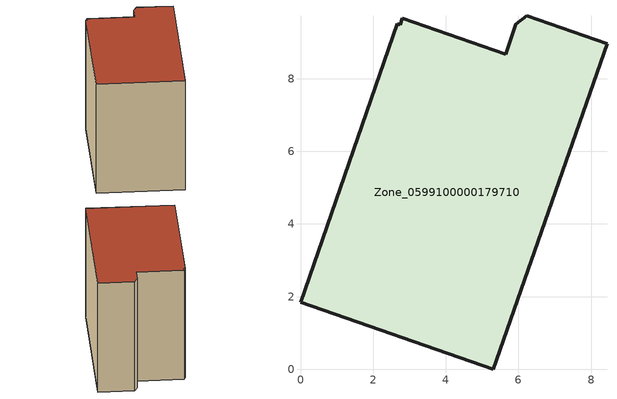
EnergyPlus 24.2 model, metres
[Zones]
Zone_0599100000179710
 floor ground (C_G): 2.75,9.49 2.81,9.66 5.65,8.67 5.93,9.5 6.23,9.73 8.44,8.96 5.31,0 0,1.85 2.67,9.51 z0
 wall outside (C_F): 5.31,0 8.44,8.96 6.23,9.73 5.93,9.5 5.65,8.67 2.81,9.66 2.75,9.49 2.67,9.51 0,1.85 5.31,0 z0:7.9
 roof outside (C_R): 2.81,9.66 2.75,9.49 2.67,9.51 0,1.85 5.31,0 8.44,8.96 6.23,9.73 5.93,9.5 5.65,8.67 z7.9
[BUILDING]
Pand.0599100000179710: North Axis=0; Terrain=City; Loads Convergence Tolerance Value=0.04; Temperature Convergence Tolerance Value=0.4; Solar Distribution=FullExterior; Maximum Number of Warmup Days=25; Minimum Number of Warmup Days=1
[Site:Location]
Rotterdam.The.Hague.AP_ZH_NLD Design_Conditions: Latitude=51.96; Longitude=4.45; Time Zone=1; Elevation=-4.5
[SITE:GROUNDTEMPERATURE:BUILDINGSURFACE]
18, 18, 18, 18, 18, 18, 18, 18, 18, 18, 18, 18
[MATERIAL] Thermal Absorptance=0.9; Solar Absorptance=0.7; Visible Absorptance=0.7
Name | Roughness | Thickness | Conductivity | Density | Specific Heat
G.TC.1975-1991 | MediumSmooth | 0.15 | 0.288461 | 540 | 1210
F.TC.1975-1991 | Rough | 0.3 | 0.230769 | 1920 | 840
R.TC.1975-1991 | MediumRough | 0.2 | 0.153846 | 1500 | 1000
[CONSTRUCTION]
C_G: G.TC.1975-1991
C_F: F.TC.1975-1991
C_R: R.TC.1975-1991
[ZONE]
Zone_0599100000179710: Type=1; Multiplier=1; Ceiling Height=Autocalculate; Volume=Autocalculate; Floor Area=autocalculate; Part of Total Floor Area=Yes
[ZONEINFILTRATION:DESIGNFLOWRATE]
Infil_Zone_0599100000179710: Zone or ZoneList or Space or SpaceList=Zone_0599100000179710; Schedule=AlwaysOn; Design Flow Rate Calculation Method=Flow/Area; Flow Rate per Floor Area=0.003; Constant Term Coefficient=1; Temperature Term Coefficient=0; Velocity Term Coefficient=0; Velocity Squared Term Coefficient=0
[HVACTEMPLATE:ZONE:IDEALLOADSAIRSYSTEM]
Zone_0599100000179710: Maximum Heating Supply Air Temperature=50; Minimum Cooling Supply Air Temperature=13; Maximum Heating Supply Air Humidity Ratio=0.0156; Minimum Cooling Supply Air Humidity Ratio=0.0077; Heating Limit=NoLimit; Cooling Limit=NoLimit; Dehumidification Control Type=ConstantSensibleHeatRatio; Cooling Sensible Heat Ratio=0.7; Dehumidification Setpoint=60; Humidification Control Type=None; Humidification Setpoint=30; Outdoor Air Method=None; Outdoor Air Flow Rate per Person=0.00944; Outdoor Air Flow Rate per Zone Floor Area=0; Outdoor Air Flow Rate per Zone=0; Demand Controlled Ventilation Type=None; Outdoor Air Economizer Type=NoEconomizer; Heat Recovery Type=None; Sensible Heat Recovery Effectiveness=0.7; Latent Heat Recovery Effectiveness=0.65
[ZONECONTROL:THERMOSTAT]
ThermostatControl_Zone_0599100000179710: Zone or ZoneList=Zone_0599100000179710; Control Type Schedule=DualSetpointControlType; Control 1=Thermostat_Zone_0599100000179710; Temperature Difference Between Cutout And Setpoint=0
[THERMOSTATSETPOINT:DUALSETPOINT]
Thermostat_Zone_0599100000179710: Heating Setpoint Temperature Schedule=HeatingSetpoint_Zone_0599100000179710; Cooling Setpoint Temperature Schedule=CoolingSetpoint_Zone_0599100000179710
[SCHEDULE:COMPACT]
HeatingSetpoint_Zone_0599100000179710: Through: 12/31, For: AllDays, Until: 24:00, 21
CoolingSetpoint_Zone_0599100000179710: Through: 12/31, For: AllDays, Until: 24:00, 24
DualSetpointControlType: Through: 12/31, For: AllDays, Until: 24:00, 4
AlwaysOn: Through: 12/31, For: AllDays, Until: 24:00, 1
